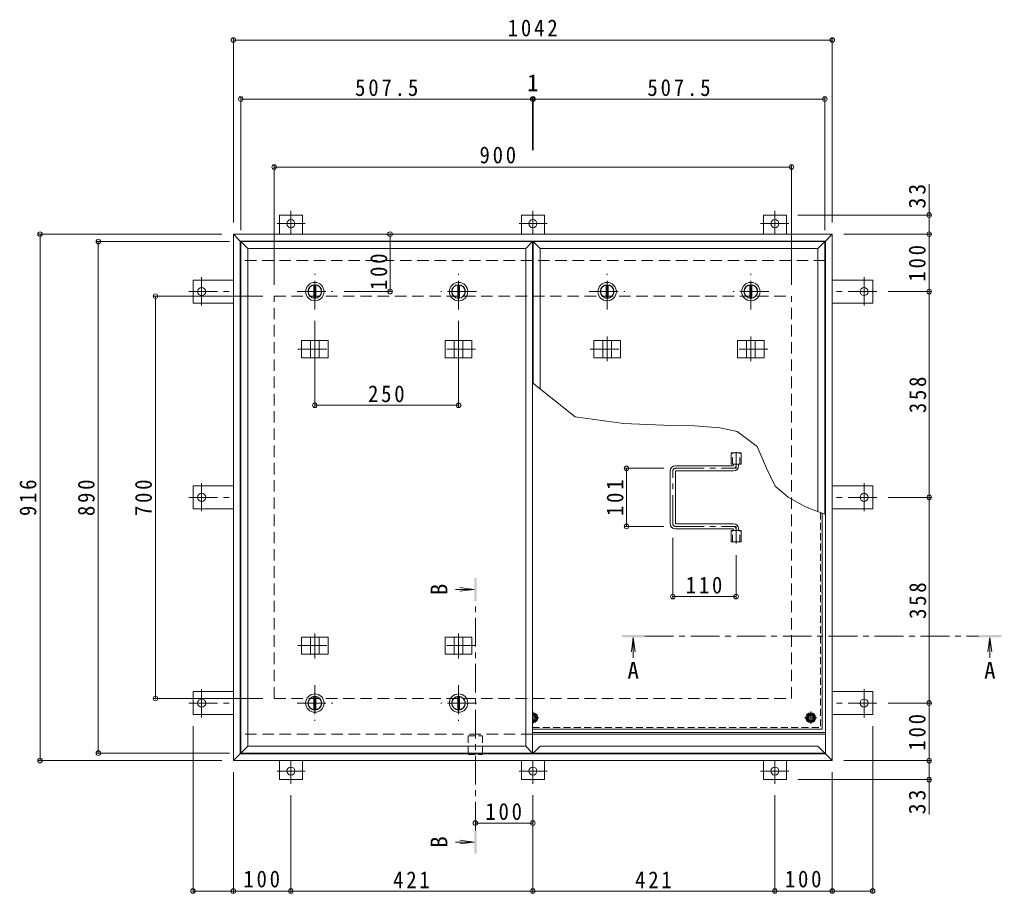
# Model space of a CAD drawing. Units: millimetres on the paper, enlarged 2 times, with parts at other scales. Extents: x -524 to 523, y -392 to 338.
# Drawn here: x -474.3 to -132.7, y -47.3 to 256.8 of the extents above; entities that cross this region are included whole.
import ezdxf
from ezdxf.enums import TextEntityAlignment as Align

# ---------------------------------------------------------------- set-up
doc = ezdxf.new("R2010")
doc.units = ezdxf.units.MM
doc.header["$LTSCALE"] = 2
doc.header["$PDMODE"] = 32
doc.header["$PDSIZE"] = 1.6
for name, pattern in [('CHAIN1', [8, 5, -1, 1, -1]), ('DASHED1', [1.8, 1.2, -0.6]), ('DASHED2', [3, 2, -1])]:
    doc.linetypes.add(name, pattern=pattern)
for name, color, linetype, lineweight in [('0-1_躯体', 2, 'Continuous', 9), ('0-2_仕上', 3, 'Continuous', 9), ('0-3_建具', 4, 'Continuous', 9), ('0-5_寸法', 7, 'Continuous', 9), ('0-6_ハッチ', 6, 'Continuous', 9), ('0-7', 5, 'Continuous', 5), ('0-A', 3, 'CHAIN1', 9), ('0-B', 2, 'Continuous', 9), ('0-C', 2, 'Continuous', 9), ('0-E', 3, 'Continuous', 9), ('0-F', 7, 'Continuous', 9)]:
    doc.layers.add(name, color=color, linetype=linetype, lineweight=lineweight)
doc.styles.add('ＭＳ ゴシック', font='')
doc.styles.get('ＭＳ ゴシック').set_extended_font_data('MS Gothic')

msp = doc.modelspace()

# ---------------------------------------------------------------- linework, layer by layer
at = {"layer": '0-1_躯体', "linetype": 'DASHED2'}
for p, q in [((-193.888, 172.957), (-397.488, 172.957)), ((-385.688, 160.557), (-205.688, 160.557)), ((-385.688, 20.557), (-385.688, 160.557)), ((-205.688, 20.557), (-205.688, 160.557)), ((-385.688, 20.557), (-205.688, 20.557)), ((-295.788, 8.157), (-397.488, 8.157))]:
    msp.add_line(p, q, dxfattribs=at)
at = {"layer": '0-1_躯体', "linetype": 'CHAIN1'}
for p, q in [((-321.538, 155.957), (-321.538, 168.357)), ((-219.838, 155.957), (-219.838, 168.357)), ((-315.338, 162.157), (-327.738, 162.157)), ((-213.638, 162.157), (-226.038, 162.157))]:
    msp.add_line(p, q, dxfattribs=at)
at = {"layer": '0-1_躯体'}
for p, q in [((-321.838, 164.437), (-321.838, 159.876)), ((-321.238, 164.437), (-321.238, 159.876)), ((-220.138, 164.437), (-220.138, 159.876)), ((-219.538, 164.437), (-219.538, 159.876)), ((-193.888, 8.157), (-295.788, 8.157))]:
    msp.add_line(p, q, dxfattribs=at)
for centre, radius in [((-321.538, 162.157), 3.2), ((-321.538, 162.157), 2.4), ((-321.538, 162.157), 2.3), ((-219.838, 162.157), 3.2), ((-219.838, 162.157), 2.4), ((-219.838, 162.157), 2.3)]:
    msp.add_circle(centre, radius, dxfattribs=at)
at = {"layer": '0-2_仕上'}
for p, q in [((-397.288, 179.557), (-394.888, 177.156)), ((-397.288, 179.557), (-295.788, 179.557)), ((-397.288, 1.556), (-397.288, 179.557)), ((-298.188, 177.156), (-295.788, 179.557)), ((-295.788, 179.557), (-295.788, 1.556)), ((-295.588, 179.557), (-293.188, 177.156)), ((-295.588, 179.557), (-194.088, 179.557)), ((-295.588, 130.279), (-295.588, 179.557)), ((-196.488, 177.156), (-194.088, 179.557)), ((-194.088, 179.557), (-194.088, 84.711)), ((-394.888, 177.156), (-298.188, 177.156)), ((-394.888, 3.957), (-394.888, 177.156)), ((-298.188, 177.156), (-298.188, 3.957)), ((-293.188, 177.156), (-196.488, 177.156)), ((-293.188, 128.367), (-293.188, 177.156)), ((-196.488, 177.156), (-196.488, 85.64)), ((-226.718, 102.057), (-226.718, 106.057)), ((-226.718, 106.057), (-223.258, 106.057)), ((-223.258, 102.057), (-223.258, 106.057)), ((-226.718, 102.057), (-223.258, 102.057)), ((-226.718, 75.057), (-226.718, 79.057)), ((-226.718, 79.057), (-223.258, 79.057)), ((-223.258, 75.057), (-223.258, 79.057)), ((-226.718, 75.057), (-223.258, 75.057)), ((-397.288, 1.556), (-394.888, 3.957)), ((-295.588, 1.556), (-293.188, 3.957)), ((-295.788, 1.556), (-397.288, 1.556)), ((-194.088, 1.556), (-295.588, 1.556))]:
    msp.add_line(p, q, dxfattribs=at)
at = {"layer": '0-2_仕上', "linetype": 'DASHED1'}
for p, q in [((-226.258, 102.057), (-226.258, 106.057)), ((-223.718, 102.057), (-223.718, 106.057)), ((-226.258, 75.057), (-226.258, 79.057)), ((-223.718, 75.057), (-223.718, 79.057))]:
    msp.add_line(p, q, dxfattribs=at)
at = {"layer": '0-2_仕上', "color": 4}
for p, q in [((-316.088, 58.508), (-322.642, 58.508)), ((-316.088, 58.508), (-321.045, 59.161)), ((-316.088, 58.508), (-321.045, 57.856)), ((-260.766, 41.81), (-261.419, 36.853)), ((-260.766, 41.81), (-260.766, 34.689)), ((-260.766, 41.81), (-260.114, 36.853)), ((-136.675, 41.81), (-137.328, 36.853)), ((-136.675, 41.81), (-136.023, 36.853)), ((-136.675, 41.81), (-136.675, 34.689)), ((-316.088, -29.383), (-322.642, -29.383)), ((-316.088, -29.383), (-321.045, -28.731)), ((-316.088, -29.383), (-321.045, -30.036))]:
    msp.add_line(p, q, dxfattribs=at)
at = {"layer": '0-2_仕上', "color": 4, "linetype": 'CHAIN1'}
for p, q in [((-315.688, -25.383), (-315.688, 54.508)), ((-256.766, 42.21), (-140.675, 42.21))]:
    msp.add_line(p, q, dxfattribs=at)
at = {"layer": '0-2_仕上'}
for points in [[(-295.788, 1.556), (-298.188, 3.957), (-394.888, 3.957)], [(-194.088, 1.556), (-196.488, 3.957), (-293.188, 3.957)]]:
    msp.add_lwpolyline(points, dxfattribs=at)
at = {"layer": '0-2_仕上', "color": 4}
for points in [[(-315.288, 62.508), (-316.088, 62.508), (-315.288, 54.508), (-316.088, 54.508)], [(-264.766, 41.81), (-264.766, 42.61), (-256.766, 41.81), (-256.766, 42.61)], [(-132.675, 41.81), (-132.675, 42.61), (-140.675, 41.81), (-140.675, 42.61)], [(-316.088, -33.383), (-315.288, -33.383), (-316.088, -25.383), (-315.288, -25.383)]]:
    msp.add_solid(points, dxfattribs=at)
at = {"layer": '0-3_建具', "color": 2}
for p, q in [((-399.888, 182.157), (-397.488, 179.757)), ((-191.488, 182.157), (-399.888, 182.157)), ((-399.888, -1.043), (-399.888, 182.157)), ((-191.488, 182.157), (-193.888, 179.757)), ((-191.488, -1.043), (-191.488, 182.157)), ((-193.888, 179.757), (-397.488, 179.757)), ((-397.488, 1.357), (-397.488, 179.757)), ((-193.888, 1.357), (-193.888, 179.757)), ((-193.888, 8.157), (-295.788, 8.157)), ((-399.888, -1.043), (-397.488, 1.357)), ((-193.888, 1.357), (-397.488, 1.357)), ((-191.488, -1.043), (-193.888, 1.357)), ((-191.488, -1.043), (-399.888, -1.043))]:
    msp.add_line(p, q, dxfattribs=at)
at = {"layer": '0-3_建具'}
for p, q in [((-376.155, 145.157), (-376.155, 139.157)), ((-376.155, 145.157), (-366.92, 145.157)), ((-373.038, 145.157), (-373.038, 139.157)), ((-370.038, 145.157), (-370.038, 139.157)), ((-366.92, 145.157), (-366.92, 139.157)), ((-316.92, 145.157), (-326.155, 145.157)), ((-326.155, 145.157), (-326.155, 139.157)), ((-323.038, 145.157), (-323.038, 139.157)), ((-320.038, 145.157), (-320.038, 139.157)), ((-316.92, 145.157), (-316.92, 139.157)), ((-274.455, 145.157), (-274.455, 139.157)), ((-274.455, 145.157), (-265.22, 145.157)), ((-271.338, 145.157), (-271.338, 139.157)), ((-268.338, 145.157), (-268.338, 139.157)), ((-265.22, 145.157), (-265.22, 139.157)), ((-215.22, 145.157), (-224.455, 145.157)), ((-224.455, 145.157), (-224.455, 139.157)), ((-221.338, 145.157), (-221.338, 139.157)), ((-218.338, 145.157), (-218.338, 139.157)), ((-215.22, 145.157), (-215.22, 139.157)), ((-376.155, 139.157), (-366.92, 139.157)), ((-316.92, 139.157), (-326.155, 139.157)), ((-274.455, 139.157), (-265.22, 139.157)), ((-215.22, 139.157), (-224.455, 139.157)), ((-376.155, 35.957), (-376.155, 41.957)), ((-376.155, 41.957), (-366.92, 41.957)), ((-373.038, 35.957), (-373.038, 41.957)), ((-370.038, 35.957), (-370.038, 41.957)), ((-366.92, 35.957), (-366.92, 41.957)), ((-316.92, 41.957), (-326.155, 41.957)), ((-326.155, 35.957), (-326.155, 41.957)), ((-323.038, 35.957), (-323.038, 41.957)), ((-320.038, 35.957), (-320.038, 41.957)), ((-316.92, 35.957), (-316.92, 41.957)), ((-376.155, 35.957), (-366.92, 35.957)), ((-316.92, 35.957), (-326.155, 35.957))]:
    msp.add_line(p, q, dxfattribs=at)
at = {"layer": '0-3_建具', "linetype": 'CHAIN1'}
for p, q in [((-371.538, 146.58), (-371.538, 137.932)), ((-321.538, 146.58), (-321.538, 137.932)), ((-269.838, 146.58), (-269.838, 137.932)), ((-219.838, 146.58), (-219.838, 137.932)), ((-377.419, 142.157), (-365.656, 142.157)), ((-315.656, 142.157), (-327.419, 142.157)), ((-275.719, 142.157), (-263.956, 142.157)), ((-213.956, 142.157), (-225.719, 142.157)), ((-371.538, 34.533), (-371.538, 43.181)), ((-321.538, 34.533), (-321.538, 43.181)), ((-377.419, 38.957), (-365.656, 38.957)), ((-315.656, 38.957), (-327.419, 38.957))]:
    msp.add_line(p, q, dxfattribs=at)
at = {"layer": '0-5_寸法'}
for p, q in [((-157.783, 188.796), (-157.783, 199.549)), ((-280.961, 118.628), (-295.788, 130.438)), ((-264.135, 116.297), (-280.961, 118.628)), ((-247.475, 115.548), (-264.135, 116.297)), ((-157.783, -7.683), (-157.783, -19.753))]:
    msp.add_line(p, q, dxfattribs=at)
msp.add_lwpolyline([(-193.888, 84.633), (-200.796, 87.308), (-206.843, 90.593), (-211.357, 94.441), (-214.427, 100.73), (-217.591, 108.222), (-224.583, 113.466), (-230.577, 114.798), (-239.401, 115.464), (-247.475, 115.548)], dxfattribs=at)
at = {"layer": '0-5_寸法', "linetype": 'DASHED1'}
for points in [[(-318.148, 7.517), (-313.228, 7.517), (-313.228, 1.117)], [(-318.148, 7.517), (-318.148, 1.117), (-313.228, 1.117)]]:
    msp.add_lwpolyline(points, dxfattribs=at)
at = {"layer": '0-6_ハッチ', "linetype": 'CHAIN1'}
for p, q in [((-224.988, 106.333), (-224.988, 100.657)), ((-246.988, 81.359), (-246.988, 99.755)), ((-246.086, 100.657), (-224.988, 100.657)), ((-246.086, 80.457), (-224.988, 80.457)), ((-224.988, 74.479), (-224.988, 80.457))]:
    msp.add_line(p, q, dxfattribs=at)
at = {"layer": '0-6_ハッチ'}
for p, q in [((-247.888, 81.357), (-247.888, 99.757)), ((-226.088, 101.557), (-246.088, 101.557)), ((-246.088, 81.557), (-246.088, 99.557)), ((-245.888, 99.757), (-225.888, 99.757)), ((-225.888, 101.757), (-225.888, 102.057)), ((-224.088, 101.557), (-224.088, 102.057)), ((-226.088, 79.557), (-246.088, 79.557)), ((-245.888, 81.357), (-225.888, 81.357)), ((-225.888, 79.357), (-225.888, 79.057)), ((-224.088, 79.557), (-224.088, 79.057)), ((-295.788, 8.757), (-193.888, 8.757)), ((-295.788, 8.157), (-193.888, 8.157))]:
    msp.add_line(p, q, dxfattribs=at)
for centre, radius, start, end in [((-246.088, 99.757), 1.8, 90, 180), ((-245.888, 99.557), 0.2, 90, 180), ((-226.088, 101.757), 0.2, 270, 0), ((-225.888, 101.557), 1.8, 270, 0), ((-246.088, 81.357), 1.8, 180, 270), ((-245.888, 81.557), 0.2, 180, 270), ((-226.088, 79.357), 0.2, 0, 90), ((-225.888, 79.557), 1.8, 0, 90)]:
    msp.add_arc(centre, radius, start, end, dxfattribs=at)
at = {"layer": '0-6_ハッチ', "linetype": 'CHAIN1'}
for centre, radius, start, end in [((-246.086, 99.755), 0.902, 90, 180), ((-225.888, 101.557), 0.9, 270.29569, 0), ((-246.086, 81.359), 0.902, 180, 270), ((-225.888, 79.557), 0.9, 0, 89.70431)]:
    msp.add_arc(centre, radius, start, end, dxfattribs=at)
at = {"layer": '0-7'}
for radius in [1, 0.838]:
    msp.add_circle((-198.988, 13.857), radius, dxfattribs=at)
for radius, start, end in [(1, 264.25774, 95.74226), (0.838, 263.13945, 96.86055)]:
    msp.add_arc((-295.688, 13.857), radius, start, end, dxfattribs=at)
at = {"layer": '0-A', "linetype": 'DASHED1'}
for p in [(-195.628, 85.307), (-295.788, 10.497)]:
    msp.add_line(p, (-195.628, 10.497), dxfattribs=at)
at = {"layer": '0-A', "linetype": 'Continuous'}
for q in [(-194.988, 85.059), (-295.788, 9.857)]:
    msp.add_line((-194.988, 9.857), q, dxfattribs=at)
at = {"layer": '0-A'}
for p, q in [((-293.552, 13.857), (-295.788, 13.857)), ((-295.688, 11.721), (-295.688, 15.992)), ((-196.852, 13.857), (-201.123, 13.857)), ((-198.988, 11.721), (-198.988, 15.992))]:
    msp.add_line(p, q, dxfattribs=at)
at = {"layer": '0-B'}
for p, q in [((-295.788, 15.157), (-294.938, 15.157)), ((-294.188, 13.857), (-294.938, 15.157)), ((-294.188, 13.857), (-294.938, 12.557)), ((-200.488, 13.857), (-199.737, 15.157)), ((-199.737, 15.157), (-198.238, 15.157)), ((-197.488, 13.857), (-198.238, 15.157)), ((-197.488, 13.857), (-198.238, 12.557)), ((-295.788, 12.557), (-294.938, 12.557))]:
    msp.add_line(p, q, dxfattribs=at)
msp.add_lwpolyline([(-200.488, 13.857), (-199.737, 12.557), (-198.238, 12.557)], dxfattribs=at)
for radius in [1.7, 1.3]:
    msp.add_circle((-198.988, 13.857), radius, dxfattribs=at)
for radius, start, end in [(1.7, 266.62595, 93.37405), (1.3, 265.58602, 94.41398)]:
    msp.add_arc((-295.688, 13.857), radius, start, end, dxfattribs=at)
at = {"layer": '0-C', "linetype": 'CHAIN1'}
for p, q in [((-371.538, 155.957), (-371.538, 168.357)), ((-269.838, 155.957), (-269.838, 168.357)), ((-377.738, 162.157), (-365.338, 162.157)), ((-276.038, 162.157), (-263.638, 162.157)), ((-371.538, 25.157), (-371.538, 12.757)), ((-321.538, 25.157), (-321.538, 12.757)), ((-377.738, 18.957), (-365.338, 18.957)), ((-315.338, 18.957), (-327.738, 18.957))]:
    msp.add_line(p, q, dxfattribs=at)
at = {"layer": '0-C'}
for p, q in [((-371.838, 164.437), (-371.838, 159.876)), ((-371.238, 164.437), (-371.238, 159.876)), ((-270.138, 164.437), (-270.138, 159.876)), ((-269.538, 164.437), (-269.538, 159.876)), ((-371.838, 16.676), (-371.838, 21.237)), ((-371.238, 16.676), (-371.238, 21.237)), ((-321.838, 16.676), (-321.838, 21.237)), ((-321.238, 16.676), (-321.238, 21.237))]:
    msp.add_line(p, q, dxfattribs=at)
for centre, radius in [((-371.538, 162.157), 3.2), ((-371.538, 162.157), 2.4), ((-371.538, 162.157), 2.3), ((-269.838, 162.157), 3.2), ((-269.838, 162.157), 2.4), ((-269.838, 162.157), 2.3), ((-371.538, 18.957), 3.2), ((-371.538, 18.957), 2.4), ((-371.538, 18.957), 2.3), ((-321.538, 18.957), 3.2), ((-321.538, 18.957), 2.4), ((-321.538, 18.957), 2.3)]:
    msp.add_circle(centre, radius, dxfattribs=at)
at = {"layer": '0-E'}
for p, q in [((-375.888, 188.796), (-383.888, 188.796)), ((-383.888, 182.157), (-383.888, 188.796)), ((-375.888, 182.157), (-375.888, 188.796)), ((-291.688, 188.796), (-299.688, 188.796)), ((-299.688, 182.157), (-299.688, 188.796)), ((-291.688, 182.157), (-291.688, 188.796)), ((-215.488, 188.796), (-207.488, 188.796)), ((-215.488, 182.157), (-215.488, 188.796)), ((-207.488, 182.157), (-207.488, 188.796)), ((-413.928, 166.157), (-413.928, 158.157)), ((-399.888, 166.157), (-413.928, 166.157)), ((-191.487, 166.157), (-177.447, 166.157)), ((-177.447, 166.157), (-177.447, 158.157)), ((-399.888, 158.157), (-413.928, 158.157)), ((-191.487, 158.157), (-177.447, 158.157)), ((-413.928, 94.557), (-413.928, 86.557)), ((-399.888, 94.557), (-413.928, 94.557)), ((-191.487, 94.557), (-177.447, 94.557)), ((-177.447, 94.557), (-177.447, 86.557)), ((-399.888, 86.557), (-413.928, 86.557)), ((-191.487, 86.557), (-177.447, 86.557)), ((-413.928, 14.957), (-413.928, 22.957)), ((-399.888, 22.957), (-413.928, 22.957)), ((-191.487, 22.957), (-177.447, 22.957)), ((-177.447, 14.957), (-177.447, 22.957)), ((-399.888, 14.957), (-413.928, 14.957)), ((-191.487, 14.957), (-177.447, 14.957)), ((-383.888, -1.043), (-383.888, -7.683)), ((-375.888, -1.043), (-375.888, -7.683)), ((-299.688, -1.043), (-299.688, -7.683)), ((-291.688, -1.043), (-291.688, -7.683)), ((-215.488, -1.043), (-215.488, -7.683)), ((-207.488, -1.043), (-207.488, -7.683)), ((-375.888, -7.683), (-383.888, -7.683)), ((-291.688, -7.683), (-299.688, -7.683)), ((-215.488, -7.683), (-207.488, -7.683))]:
    msp.add_line(p, q, dxfattribs=at)
at = {"layer": '0-E', "linetype": 'CHAIN1'}
for p, q in [((-379.888, 190.228), (-379.888, 182.196)), ((-295.688, 190.228), (-295.688, 182.196)), ((-211.488, 190.228), (-211.488, 182.196)), ((-374.92, 185.796), (-384.697, 185.796)), ((-290.72, 185.796), (-300.497, 185.796)), ((-216.456, 185.796), (-206.678, 185.796)), ((-410.928, 167.125), (-410.928, 157.347)), ((-180.447, 167.125), (-180.447, 157.347)), ((-415.359, 162.157), (-399.888, 162.157)), ((-176.016, 162.157), (-191.487, 162.157)), ((-410.928, 95.525), (-410.928, 85.747)), ((-180.447, 95.525), (-180.447, 85.747)), ((-415.359, 90.557), (-399.888, 90.557)), ((-176.016, 90.557), (-191.487, 90.557)), ((-410.928, 13.989), (-410.928, 23.766)), ((-180.447, 13.989), (-180.447, 23.766)), ((-415.359, 18.957), (-399.888, 18.957)), ((-176.016, 18.957), (-191.487, 18.957)), ((-379.888, -9.115), (-379.888, -1.083)), ((-295.688, -9.115), (-295.688, -1.083)), ((-211.488, -9.115), (-211.488, -1.083)), ((-374.92, -4.683), (-384.697, -4.683)), ((-290.72, -4.683), (-300.497, -4.683)), ((-216.456, -4.683), (-206.678, -4.683))]:
    msp.add_line(p, q, dxfattribs=at)
at = {"layer": '0-E'}
for centre in [(-379.888, 185.796), (-295.688, 185.796), (-211.488, 185.796), (-410.928, 162.157), (-180.447, 162.157), (-410.928, 90.557), (-180.447, 90.557), (-410.928, 18.957), (-180.447, 18.957), (-379.888, -4.683), (-295.688, -4.683), (-211.488, -4.683)]:
    msp.add_circle(centre, 1.4, dxfattribs=at)
at = {"layer": '0-F'}
for p, q in [((-399.888, 250.299), (-399.888, 186.157)), ((-399.888, 249.699), (-191.488, 249.699)), ((-191.488, 250.299), (-191.488, 186.157)), ((-397.288, 229.74), (-397.288, 183.557)), ((-397.288, 229.14), (-295.788, 229.14)), ((-295.788, 229.74), (-295.788, 211.399)), ((-295.788, 229.14), (-295.588, 229.14)), ((-295.588, 229.74), (-295.588, 211.399)), ((-295.588, 229.14), (-194.088, 229.14)), ((-194.088, 229.74), (-194.088, 183.557)), ((-385.688, 206.1), (-385.688, 164.557)), ((-385.688, 205.5), (-205.688, 205.5)), ((-205.688, 206.1), (-205.688, 164.557)), ((-157.183, 188.796), (-203.488, 188.796)), ((-157.783, 182.157), (-157.783, 188.796)), ((-467.768, 182.157), (-403.888, 182.157)), ((-467.168, 182.157), (-467.168, -1.043)), ((-345.354, 182.157), (-345.354, 162.157)), ((-157.183, 182.157), (-187.488, 182.157)), ((-157.783, 182.157), (-157.783, 162.157)), ((-447.479, 179.557), (-401.288, 179.557)), ((-446.879, 1.557), (-446.879, 179.557)), ((-427.589, 160.557), (-389.688, 160.557)), ((-426.989, 20.557), (-426.989, 160.557)), ((-344.754, 162.157), (-361.338, 162.157)), ((-157.183, 162.157), (-172.016, 162.157)), ((-157.783, 162.157), (-157.783, 90.557)), ((-371.538, 121.991), (-371.538, 151.957)), ((-321.538, 121.991), (-321.538, 151.957)), ((-371.538, 122.591), (-321.538, 122.591)), ((-263.712, 100.657), (-250.086, 100.657)), ((-263.112, 100.657), (-263.112, 80.457)), ((-157.183, 90.557), (-172.016, 90.557)), ((-157.783, 90.557), (-157.783, 18.957)), ((-263.712, 80.457), (-250.086, 80.457)), ((-246.988, 55.426), (-246.988, 76.457)), ((-224.988, 55.426), (-224.988, 70.479)), ((-224.988, 56.026), (-246.988, 56.026)), ((-427.589, 20.557), (-389.688, 20.557)), ((-157.183, 18.957), (-172.016, 18.957)), ((-157.783, 18.957), (-157.783, -1.043)), ((-413.928, -47.051), (-413.928, 10.957)), ((-177.447, -47.051), (-177.447, 10.957)), ((-447.479, 1.557), (-401.288, 1.557)), ((-467.768, -1.043), (-403.888, -1.043)), ((-157.183, -1.043), (-187.488, -1.043)), ((-157.783, -1.043), (-157.783, -7.683)), ((-399.888, -47.051), (-399.888, -5.043)), ((-191.488, -47.051), (-191.488, -5.043)), ((-157.183, -7.683), (-203.488, -7.683)), ((-379.888, -47.051), (-379.888, -13.115)), ((-295.688, -47.051), (-295.688, -13.115)), ((-211.488, -47.051), (-211.488, -13.115)), ((-315.688, -22.781), (-295.688, -22.781)), ((-413.928, -46.451), (-399.888, -46.451)), ((-399.888, -46.451), (-379.888, -46.451)), ((-379.888, -46.451), (-295.688, -46.451)), ((-295.688, -46.451), (-211.488, -46.451)), ((-211.488, -46.451), (-191.488, -46.451)), ((-191.488, -46.451), (-177.447, -46.451))]:
    msp.add_line(p, q, dxfattribs=at)
for p in [(-399.888, 249.699), (-191.488, 249.699), (-397.288, 229.14), (-295.788, 229.14), (-295.588, 229.14), (-194.088, 229.14), (-385.688, 205.5), (-205.688, 205.5), (-157.783, 188.796), (-467.168, 182.157), (-345.354, 182.157), (-157.783, 182.157), (-446.879, 179.557), (-426.989, 160.557), (-345.354, 162.157), (-157.783, 162.157), (-371.538, 122.591), (-321.538, 122.591), (-263.112, 100.657), (-157.783, 90.557), (-263.112, 80.457), (-246.988, 56.026), (-224.988, 56.026), (-426.989, 20.557), (-157.783, 18.957), (-446.879, 1.557), (-467.168, -1.043), (-157.783, -1.043), (-157.783, -7.683), (-315.688, -22.781), (-295.688, -22.781), (-413.928, -46.451), (-399.888, -46.451), (-379.888, -46.451), (-295.688, -46.451), (-211.488, -46.451), (-191.488, -46.451), (-177.447, -46.451)]:
    msp.add_point(p, dxfattribs=at)

# ---------------------------------------------------------------- texts
at = {"layer": '0-5_寸法', "color": 2, "style": 'ＭＳ ゴシック'}
for p in [(-323.66, 56.508), (-323.66, -31.383)]:
    msp.add_text('B', height=5.865, rotation=90, dxfattribs=at).set_placement(p, align=Align.BOTTOM_LEFT)
for p in [(-262.766, 25.671), (-138.675, 25.671)]:
    msp.add_text('A', height=5.865, dxfattribs=at).set_placement(p, align=Align.BOTTOM_LEFT)
at = {"layer": '0-F', "color": 2, "style": 'ＭＳ ゴシック'}
msp.add_text('1', height=5.865, dxfattribs=at).set_placement((-297.688, 230.14), align=Align.BOTTOM_LEFT)
at = {"layer": '0-F', "color": 2, "char_height": 5.865, "attachment_point": 7, "style": 'ＭＳ ゴシック'}
for s, insert in [('\\T1.28;\\W0.9;1042', (-304.438, 250.899)), ('\\T1.28;\\W0.9;507.5', (-357.538, 230.14)), ('\\T1.28;\\W0.9;507.5', (-255.838, 230.14)), ('\\T1.27;\\W0.9;900', (-314.236, 206.7)), ('\\T1.27;\\W0.9;250', (-353.038, 123.591)), ('\\T1.27;\\W0.9;110', (-242.488, 57.026)), ('\\T1.27;\\W0.9;100', (-312.188, -21.781)), ('\\T1.27;\\W0.9;100', (-396.388, -45.251)), ('\\T1.27;\\W0.9;421', (-344.288, -45.451)), ('\\T1.27;\\W0.9;421', (-260.088, -45.451)), ('\\T1.27;\\W0.9;100', (-207.988, -45.251))]:
    msp.add_mtext(s, dxfattribs=dict(at, insert=insert))
at = {"layer": '0-F', "color": 2, "char_height": 5.865, "attachment_point": 7, "rotation": 90, "style": 'ＭＳ ゴシック'}
for s, insert in [('\\T1.27;\\W0.95;33', (-158.983, 191.049)), ('\\T1.27;\\W0.9;100', (-158.983, 165.657)), ('\\T1.27;\\W0.9;100', (-346.314, 162.713)), ('\\T1.27;\\W0.9;358', (-158.783, 119.857)), ('\\T1.27;\\W0.9;916', (-468.368, 84.057)), ('\\T1.27;\\W0.9;890', (-448.079, 84.057)), ('\\T1.27;\\W0.9;700', (-428.189, 84.057)), ('\\T1.27;\\W0.9;101', (-264.112, 84.057)), ('\\T1.27;\\W0.9;358', (-158.783, 48.257)), ('\\T1.27;\\W0.9;100', (-158.983, 2.457)), ('\\T1.27;\\W0.95;33', (-158.983, -19.753))]:
    msp.add_mtext(s, dxfattribs=dict(at, insert=insert))

doc.saveas('drawing.dxf')
